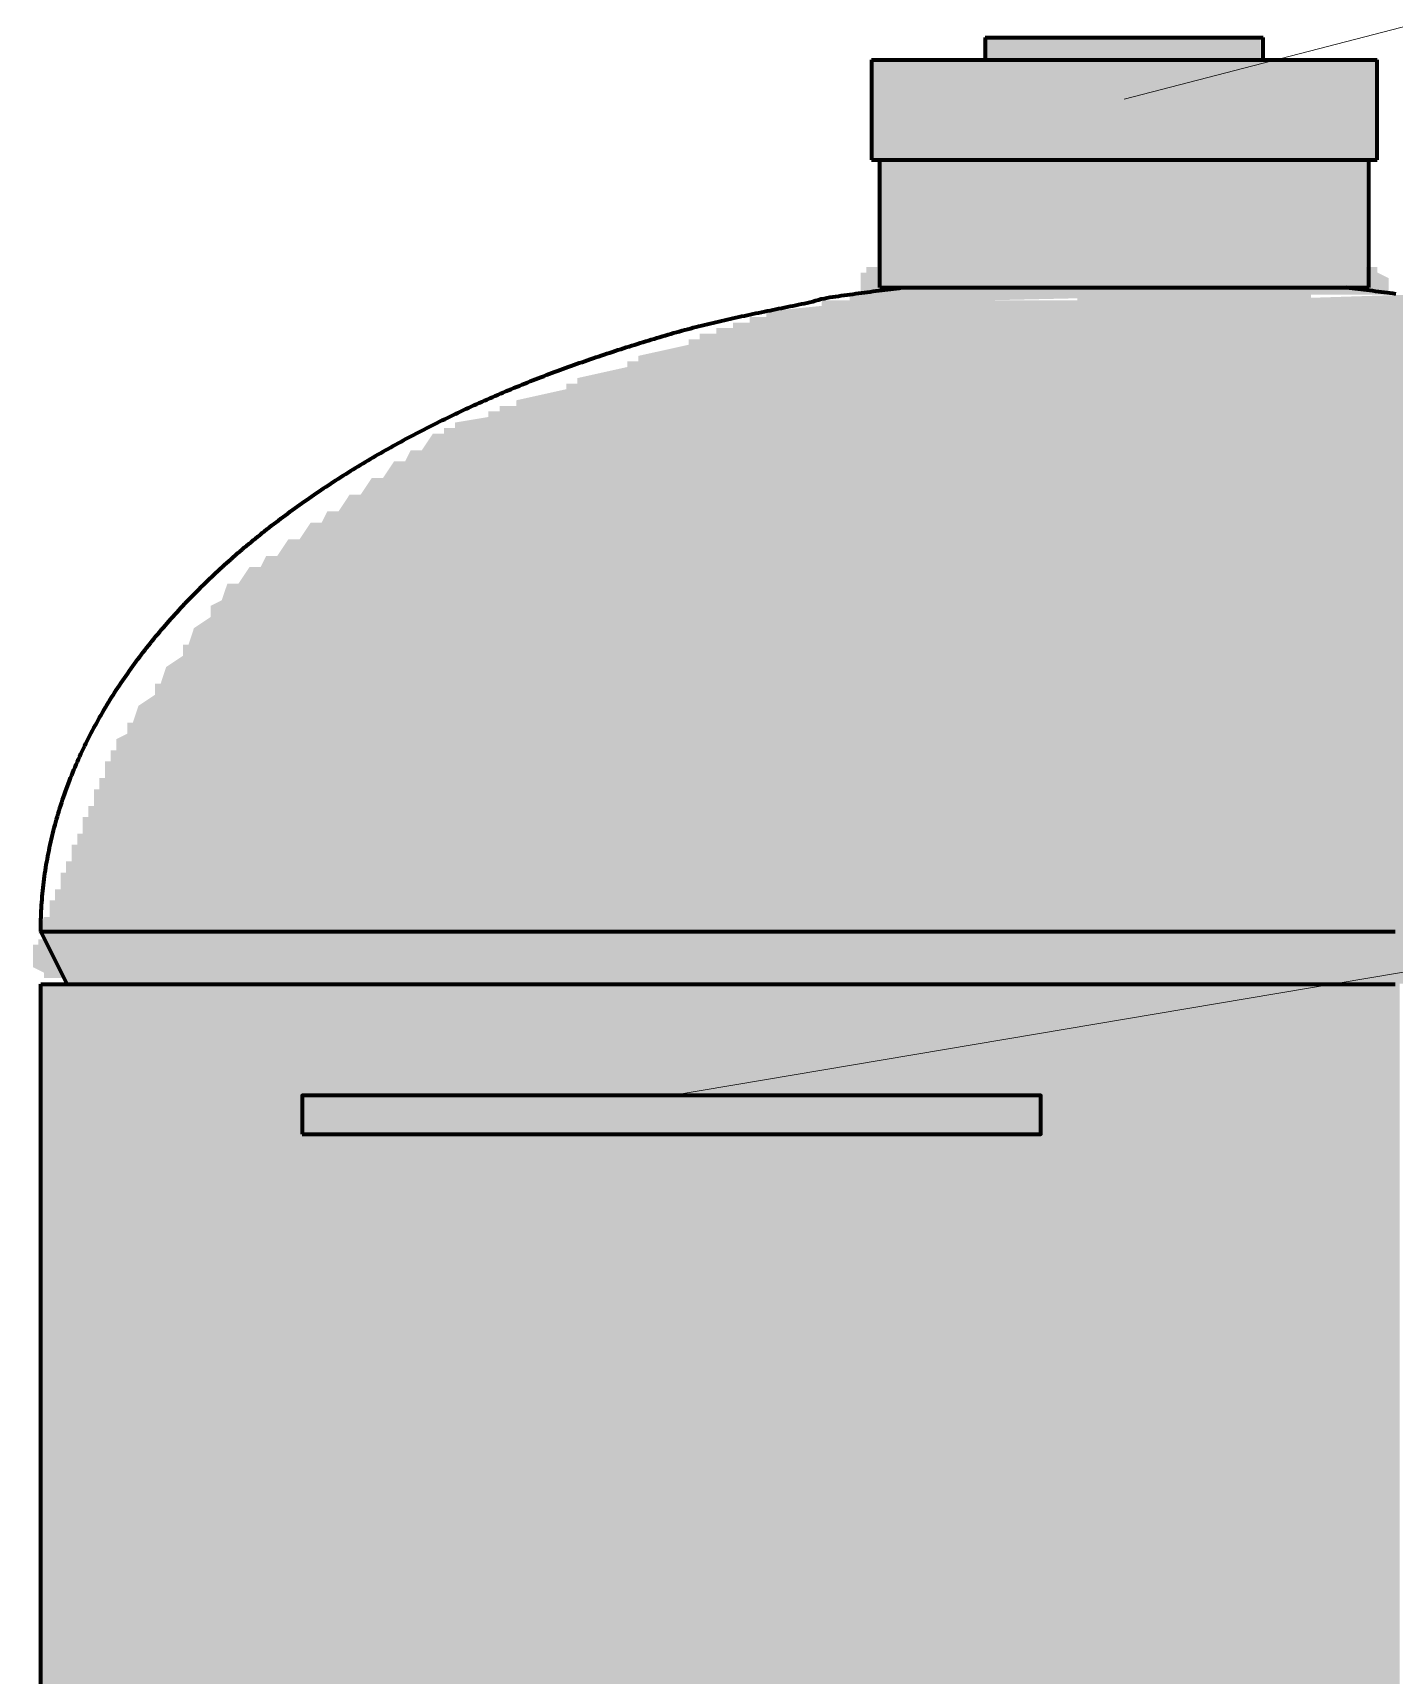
# Model space of a CAD drawing. Header units: millimetres. Extents: x 0 to 1554, y 0 to 420.
# Drawn here: x 1201.36 to 1225.86, y 168.35 to 197.91 of the extents above; entities that cross this region are included whole.
import ezdxf

# ---------------------------------------------------------------- set-up
doc = ezdxf.new("R2010")
doc.units = ezdxf.units.MM
for name, color, linetype, lineweight in [('01-VISIBLE', 7, 'CONTINUOUS', 70), ('08-FINA', 5, 'CONTINUOUS', 18), ('13-GRAFICA', 30, 'CONTINUOUS', 18)]:
    doc.layers.add(name, color=color, linetype=linetype, lineweight=lineweight)

msp = doc.modelspace()

# ---------------------------------------------------------------- hatches: boundary and pattern name
at = {"layer": '08-FINA'}
h = msp.add_hatch(color=7, dxfattribs=at)
h.dxf.hatch_style = 1
h.paths.add_polyline_path([(1221, 196.721), (1223.52, 196.961), (1223.32, 197.735)])
h = msp.add_hatch(color=7, dxfattribs=at)
h.dxf.hatch_style = 1
h.paths.add_polyline_path([(1212.852, 178.79), (1215.384, 178.81), (1215.251, 179.599)])
at = {"layer": '13-GRAFICA', "true_color": 0xffd200}
h = msp.add_hatch(color=7, dxfattribs=at)
h.dxf.hatch_style = 1
h.paths.add_polyline_path([(1216.457, 195.6), (1216.457, 197.4), (1218.457, 197.4), (1218.457, 197.8), (1223.457, 197.8), (1223.457, 197.4), (1225.557, 197.4), (1225.557, 195.6)])
at = {"layer": '13-GRAFICA', "true_color": 0xb21820}
h = msp.add_hatch(color=7, dxfattribs=at)
h.dxf.hatch_style = 1
h.paths.add_polyline_path([(1216.557, 193.7), (1216.557, 195.6), (1225.358, 195.6), (1225.358, 193.7)])
h = msp.add_hatch(color=7, dxfattribs=at)
h.dxf.hatch_style = 1
h.paths.add_polyline_path([(1216.257, 193.1), (1216.257, 193.6), (1216.358, 193.6), (1216.358, 193.7), (1225.557, 193.7), (1225.557, 193.6), (1225.757, 193.5), (1225.757, 193.2), (1224.358, 193.2), (1224.358, 193.1), (1222.957, 193.1), (1222.957, 193.2), (1218.557, 193.1), (1218.557, 193.2), (1216.658, 193.2), (1216.658, 193.1)])
h = msp.add_hatch(color=7, dxfattribs=at)
h.dxf.hatch_style = 1
h.paths.add_polyline_path([(1201.557, 182), (1201.658, 182), (1201.658, 182.3), (1201.757, 182.3), (1201.757, 182.5), (1201.858, 182.5), (1201.858, 182.8), (1201.957, 182.8), (1201.957, 183), (1202.057, 183), (1202.057, 183.3), (1202.158, 183.3), (1202.158, 183.5), (1202.257, 183.5), (1202.257, 183.8), (1202.358, 183.8), (1202.358, 184), (1202.457, 184), (1202.457, 184.3), (1202.557, 184.3), (1202.557, 184.5), (1202.658, 184.5), (1202.658, 184.8), (1202.757, 184.8), (1202.757, 185), (1202.858, 185), (1202.858, 185.2), (1203.057, 185.3), (1203.057, 185.5), (1203.158, 185.5), (1203.257, 185.8), (1203.557, 186), (1203.557, 186.2), (1203.658, 186.2), (1203.757, 186.5), (1204.057, 186.7), (1204.057, 186.9), (1204.158, 186.9), (1204.257, 187.2), (1204.557, 187.4), (1204.557, 187.6), (1204.757, 187.7), (1204.858, 188), (1205.057, 188), (1205.257, 188.3), (1205.457, 188.3), (1205.557, 188.5), (1205.757, 188.5), (1205.957, 188.8), (1206.158, 188.8), (1206.358, 189.1), (1206.557, 189.1), (1206.658, 189.3), (1206.858, 189.3), (1207.057, 189.6), (1207.257, 189.6), (1207.457, 189.9), (1207.658, 189.9), (1207.858, 190.2), (1208.057, 190.2), (1208.158, 190.4), (1208.358, 190.4), (1208.557, 190.7), (1208.757, 190.7), (1208.757, 190.8), (1208.957, 190.8), (1208.957, 190.9), (1209.557, 191), (1209.557, 191.1), (1209.757, 191.1), (1209.757, 191.2), (1210.057, 191.2), (1210.057, 191.3), (1210.957, 191.5), (1210.957, 191.6), (1211.158, 191.6), (1211.158, 191.7), (1212.057, 191.9), (1212.057, 192), (1212.257, 192), (1212.257, 192.1), (1213.158, 192.3), (1213.158, 192.4), (1213.358, 192.4), (1213.358, 192.5), (1213.658, 192.5), (1213.658, 192.6), (1213.957, 192.6), (1213.957, 192.7), (1214.257, 192.7), (1214.257, 192.8), (1214.557, 192.8), (1214.557, 192.9), (1215.557, 193), (1215.557, 193.1), (1216.057, 193.1), (1216.057, 193.2), (1216.257, 193.2), (1216.257, 193.1), (1216.658, 193.1), (1216.658, 193.2), (1218.557, 193.2), (1218.557, 193.1), (1220.158, 193.1), (1220.158, 193.2), (1222.957, 193.2), (1222.957, 193.1), (1226.057, 193.2), (1226.057, 193.1), (1227.658, 192.9), (1227.658, 192.8), (1228.457, 192.7), (1228.457, 192.6), (1228.757, 192.6), (1228.757, 192.5), (1229.557, 192.4), (1229.557, 192.3), (1229.858, 192.3), (1229.858, 192.2), (1230.257, 192.2), (1230.257, 192.1), (1230.557, 192.1), (1230.557, 192), (1230.757, 192), (1230.757, 191.9), (1231.057, 191.9), (1231.057, 191.8), (1231.257, 191.8), (1231.257, 191.7), (1231.457, 191.7), (1231.457, 191.6), (1231.757, 191.6), (1231.757, 191.5), (1231.957, 191.5), (1231.957, 191.4), (1232.257, 191.4), (1232.257, 191.3), (1232.457, 191.3), (1232.457, 191.2), (1232.658, 191.2), (1232.658, 191.1), (1232.957, 191.1), (1232.957, 191), (1233.158, 191), (1233.158, 190.9), (1233.457, 190.9), (1233.457, 190.8), (1233.858, 190.7), (1233.957, 190.5), (1234.158, 190.5), (1234.257, 190.3), (1234.658, 190.2), (1234.757, 190), (1234.957, 190), (1234.957, 189.9), (1235.158, 189.9), (1235.257, 189.7), (1235.457, 189.7), (1235.457, 189.6), (1235.658, 189.6), (1235.757, 189.4), (1235.957, 189.4), (1236.358, 188.9), (1236.557, 188.9), (1236.957, 188.4), (1237.158, 188.4), (1237.158, 188.3), (1238.257, 187.3), (1238.257, 187.1), (1238.858, 186.6), (1238.957, 186.2), (1239.158, 186.1), (1239.257, 185.7), (1239.457, 185.6), (1239.457, 185.4), (1239.557, 185.4), (1239.658, 185.1), (1239.757, 185.1), (1239.957, 184.2), (1240.057, 184.2), (1240.158, 183.7), (1240.257, 183.7), (1240.358, 182.5), (1240.457, 182.5), (1240.457, 181.6), (1201.557, 181.6), (1201.557, 181.7), (1201.457, 181.7)])
h = msp.add_hatch(color=7, dxfattribs=at)
h.dxf.hatch_style = 1
h.paths.add_polyline_path([(1240.658, 181.1), (1240.557, 181.1), (1240.457, 180.9), (1201.557, 180.9), (1201.557, 181), (1201.358, 181.1), (1201.358, 181.5), (1201.457, 181.5), (1201.457, 181.6), (1240.557, 181.6)])
h = msp.add_hatch(color=7, dxfattribs=at)
h.dxf.hatch_style = 1
h.paths.add_polyline_path([(1201.457, 180.8), (1216.057, 180.8), (1216.057, 138.8), (1216.057, 132.8), (1216.057, 90.8), (1201.457, 90.8)])
h = msp.add_hatch(color=7, dxfattribs=at)
h.dxf.hatch_style = 1
h.paths.add_polyline_path([(1240.057, 180.9), (1240.057, 180.8), (1201.957, 180.8), (1201.957, 180.9)])
h = msp.add_hatch(color=7, dxfattribs=at)
h.dxf.hatch_style = 1
h.paths.add_polyline_path([(1225.957, 180.8), (1225.957, 138.8), (1221.158, 138.8), (1221.158, 180.7), (1220.858, 180.7), (1220.858, 138.8), (1216.057, 138.8), (1216.057, 180.8)])
h = msp.add_hatch(color=7, dxfattribs=at)
h.dxf.hatch_style = 1
h.paths.add_polyline_path([(1221.158, 180.7), (1221.158, 138.8), (1220.858, 138.8), (1220.858, 180.7)])

# ---------------------------------------------------------------- linework, layer by layer
at = {"layer": '01-VISIBLE'}
for p, q in [((1218.497, 197.828), (1218.497, 197.428)), ((1223.503, 197.428), (1223.503, 197.828)), ((1216.45, 197.428), (1216.45, 195.628)), ((1225.55, 195.628), (1225.55, 197.428)), ((1216.6, 193.328), (1216.6, 195.628)), ((1225.4, 193.328), (1225.4, 195.628)), ((1225.001, 193.328), (1225.001, 193.328)), ((1201.975, 180.79), (1201.5, 181.74)), ((1201.5, 90.79), (1201.5, 180.79))]:
    msp.add_line(p, q, dxfattribs=at)
for points in [[(1218.497, 197.828), (1218.538, 197.828), (1218.578, 197.828), (1218.618, 197.828), (1218.658, 197.828), (1218.698, 197.828), (1218.738, 197.828), (1218.778, 197.828), (1218.818, 197.828), (1218.858, 197.828), (1218.898, 197.828), (1218.938, 197.828), (1218.978, 197.828), (1219.018, 197.828), (1219.058, 197.828), (1219.098, 197.828), (1219.138, 197.828), (1219.178, 197.828), (1219.218, 197.828), (1219.258, 197.828), (1219.298, 197.828), (1219.338, 197.828), (1219.378, 197.828), (1219.418, 197.828), (1219.458, 197.828), (1219.498, 197.828), (1219.539, 197.828), (1219.579, 197.828), (1219.619, 197.828), (1219.659, 197.828), (1219.699, 197.828), (1219.739, 197.828), (1219.779, 197.828), (1219.819, 197.828), (1219.859, 197.828), (1219.899, 197.828), (1219.939, 197.828), (1219.979, 197.828), (1220.019, 197.828), (1220.059, 197.828), (1220.099, 197.828), (1220.139, 197.828), (1220.179, 197.828), (1220.219, 197.828), (1220.259, 197.828), (1220.299, 197.828), (1220.339, 197.828), (1220.379, 197.828), (1220.419, 197.828), (1220.459, 197.828), (1220.499, 197.828), (1220.54, 197.828), (1220.58, 197.828), (1220.62, 197.828), (1220.66, 197.828), (1220.7, 197.828), (1220.74, 197.828), (1220.78, 197.828), (1220.82, 197.828), (1220.86, 197.828), (1220.9, 197.828), (1220.94, 197.828), (1220.98, 197.828), (1221.02, 197.828), (1221.06, 197.828), (1221.1, 197.828), (1221.14, 197.828), (1221.18, 197.828), (1221.22, 197.828), (1221.26, 197.828), (1221.3, 197.828), (1221.34, 197.828), (1221.38, 197.828), (1221.42, 197.828), (1221.46, 197.828), (1221.501, 197.828), (1221.541, 197.828), (1221.581, 197.828), (1221.621, 197.828), (1221.661, 197.828), (1221.701, 197.828), (1221.741, 197.828), (1221.781, 197.828), (1221.821, 197.828), (1221.861, 197.828), (1221.901, 197.828), (1221.941, 197.828), (1221.981, 197.828), (1222.021, 197.828), (1222.061, 197.828), (1222.101, 197.828), (1222.141, 197.828), (1222.181, 197.828), (1222.221, 197.828), (1222.261, 197.828), (1222.301, 197.828), (1222.341, 197.828), (1222.381, 197.828), (1222.421, 197.828), (1222.461, 197.828), (1222.502, 197.828), (1222.542, 197.828), (1222.582, 197.828), (1222.622, 197.828), (1222.662, 197.828), (1222.702, 197.828), (1222.742, 197.828), (1222.782, 197.828), (1222.822, 197.828), (1222.862, 197.828), (1222.902, 197.828), (1222.942, 197.828), (1222.982, 197.828), (1223.022, 197.828), (1223.062, 197.828), (1223.102, 197.828), (1223.142, 197.828), (1223.182, 197.828), (1223.222, 197.828), (1223.262, 197.828), (1223.302, 197.828), (1223.342, 197.828), (1223.382, 197.828), (1223.422, 197.828), (1223.462, 197.828), (1223.503, 197.828)], [(1216.45, 197.428), (1216.49, 197.428), (1216.53, 197.428), (1216.57, 197.428), (1216.61, 197.428), (1216.65, 197.428), (1216.691, 197.428), (1216.731, 197.428), (1216.771, 197.428), (1216.811, 197.428), (1216.851, 197.428), (1216.891, 197.428), (1216.931, 197.428), (1216.971, 197.428), (1217.011, 197.428), (1217.051, 197.428), (1217.091, 197.428), (1217.131, 197.428), (1217.172, 197.428), (1217.212, 197.428), (1217.252, 197.428), (1217.292, 197.428), (1217.332, 197.428), (1217.372, 197.428), (1217.412, 197.428), (1217.452, 197.428), (1217.492, 197.428), (1217.532, 197.428), (1217.572, 197.428), (1217.613, 197.428), (1217.653, 197.428), (1217.693, 197.428), (1217.733, 197.428), (1217.773, 197.428), (1217.813, 197.428), (1217.853, 197.428), (1217.893, 197.428), (1217.933, 197.428), (1217.973, 197.428), (1218.013, 197.428), (1218.054, 197.428), (1218.094, 197.428), (1218.134, 197.428), (1218.174, 197.428), (1218.214, 197.428), (1218.254, 197.428), (1218.294, 197.428), (1218.334, 197.428), (1218.374, 197.428), (1218.414, 197.428), (1218.454, 197.428), (1218.494, 197.428), (1218.535, 197.428), (1218.575, 197.428), (1218.615, 197.428), (1218.655, 197.428), (1218.695, 197.428), (1218.735, 197.428), (1218.775, 197.428), (1218.815, 197.428), (1218.855, 197.428), (1218.895, 197.428), (1218.935, 197.428), (1218.976, 197.428), (1219.016, 197.428), (1219.056, 197.428), (1219.096, 197.428), (1219.136, 197.428), (1219.176, 197.428), (1219.216, 197.428), (1219.256, 197.428), (1219.296, 197.428), (1219.336, 197.428), (1219.376, 197.428), (1219.417, 197.428), (1219.457, 197.428), (1219.497, 197.428), (1219.537, 197.428), (1219.577, 197.428), (1219.617, 197.428), (1219.657, 197.428), (1219.697, 197.428), (1219.737, 197.428), (1219.777, 197.428), (1219.817, 197.428), (1219.857, 197.428), (1219.898, 197.428), (1219.938, 197.428), (1219.978, 197.428), (1220.018, 197.428), (1220.058, 197.428), (1220.098, 197.428), (1220.138, 197.428), (1220.178, 197.428), (1220.218, 197.428), (1220.258, 197.428), (1220.298, 197.428), (1220.339, 197.428), (1220.379, 197.428), (1220.419, 197.428), (1220.459, 197.428), (1220.499, 197.428), (1220.539, 197.428), (1220.579, 197.428), (1220.619, 197.428), (1220.659, 197.428), (1220.699, 197.428), (1220.739, 197.428), (1220.78, 197.428), (1220.82, 197.428), (1220.86, 197.428), (1220.9, 197.428), (1220.94, 197.428), (1220.98, 197.428), (1221.02, 197.428), (1221.06, 197.428), (1221.1, 197.428), (1221.14, 197.428), (1221.18, 197.428), (1221.22, 197.428), (1221.261, 197.428), (1221.301, 197.428), (1221.341, 197.428), (1221.381, 197.428), (1221.421, 197.428), (1221.461, 197.428), (1221.501, 197.428), (1221.541, 197.428), (1221.581, 197.428), (1221.621, 197.428), (1221.661, 197.428), (1221.702, 197.428), (1221.742, 197.428), (1221.782, 197.428), (1221.822, 197.428), (1221.862, 197.428), (1221.902, 197.428), (1221.942, 197.428), (1221.982, 197.428), (1222.022, 197.428), (1222.062, 197.428), (1222.102, 197.428), (1222.143, 197.428), (1222.183, 197.428), (1222.223, 197.428), (1222.263, 197.428), (1222.303, 197.428), (1222.343, 197.428), (1222.383, 197.428), (1222.423, 197.428), (1222.463, 197.428), (1222.503, 197.428), (1222.543, 197.428), (1222.583, 197.428), (1222.624, 197.428), (1222.664, 197.428), (1222.704, 197.428), (1222.744, 197.428), (1222.784, 197.428), (1222.824, 197.428), (1222.864, 197.428), (1222.904, 197.428), (1222.944, 197.428), (1222.984, 197.428), (1223.024, 197.428), (1223.065, 197.428), (1223.105, 197.428), (1223.145, 197.428), (1223.185, 197.428), (1223.225, 197.428), (1223.265, 197.428), (1223.305, 197.428), (1223.345, 197.428), (1223.385, 197.428), (1223.425, 197.428), (1223.465, 197.428), (1223.506, 197.428), (1223.546, 197.428), (1223.586, 197.428), (1223.626, 197.428), (1223.666, 197.428), (1223.706, 197.428), (1223.746, 197.428), (1223.786, 197.428), (1223.826, 197.428), (1223.866, 197.428), (1223.906, 197.428), (1223.946, 197.428), (1223.987, 197.428), (1224.027, 197.428), (1224.067, 197.428), (1224.107, 197.428), (1224.147, 197.428), (1224.187, 197.428), (1224.227, 197.428), (1224.267, 197.428), (1224.307, 197.428), (1224.347, 197.428), (1224.387, 197.428), (1224.428, 197.428), (1224.468, 197.428), (1224.508, 197.428), (1224.548, 197.428), (1224.588, 197.428), (1224.628, 197.428), (1224.668, 197.428), (1224.708, 197.428), (1224.748, 197.428), (1224.788, 197.428), (1224.828, 197.428), (1224.869, 197.428), (1224.909, 197.428), (1224.949, 197.428), (1224.989, 197.428), (1225.029, 197.428), (1225.069, 197.428), (1225.109, 197.428), (1225.149, 197.428), (1225.189, 197.428), (1225.229, 197.428), (1225.269, 197.428), (1225.309, 197.428), (1225.35, 197.428), (1225.39, 197.428), (1225.43, 197.428), (1225.47, 197.428), (1225.51, 197.428), (1225.55, 197.428)], [(1216.45, 195.628), (1216.49, 195.628), (1216.53, 195.628), (1216.57, 195.628), (1216.61, 195.628), (1216.65, 195.628), (1216.691, 195.628), (1216.731, 195.628), (1216.771, 195.628), (1216.811, 195.628), (1216.851, 195.628), (1216.891, 195.628), (1216.931, 195.628), (1216.971, 195.628), (1217.011, 195.628), (1217.051, 195.628), (1217.091, 195.628), (1217.131, 195.628), (1217.172, 195.628), (1217.212, 195.628), (1217.252, 195.628), (1217.292, 195.628), (1217.332, 195.628), (1217.372, 195.628), (1217.412, 195.628), (1217.452, 195.628), (1217.492, 195.628), (1217.532, 195.628), (1217.572, 195.628), (1217.613, 195.628), (1217.653, 195.628), (1217.693, 195.628), (1217.733, 195.628), (1217.773, 195.628), (1217.813, 195.628), (1217.853, 195.628), (1217.893, 195.628), (1217.933, 195.628), (1217.973, 195.628), (1218.013, 195.628), (1218.054, 195.628), (1218.094, 195.628), (1218.134, 195.628), (1218.174, 195.628), (1218.214, 195.628), (1218.254, 195.628), (1218.294, 195.628), (1218.334, 195.628), (1218.374, 195.628), (1218.414, 195.628), (1218.454, 195.628), (1218.494, 195.628), (1218.535, 195.628), (1218.575, 195.628), (1218.615, 195.628), (1218.655, 195.628), (1218.695, 195.628), (1218.735, 195.628), (1218.775, 195.628), (1218.815, 195.628), (1218.855, 195.628), (1218.895, 195.628), (1218.935, 195.628), (1218.976, 195.628), (1219.016, 195.628), (1219.056, 195.628), (1219.096, 195.628), (1219.136, 195.628), (1219.176, 195.628), (1219.216, 195.628), (1219.256, 195.628), (1219.296, 195.628), (1219.336, 195.628), (1219.376, 195.628), (1219.417, 195.628), (1219.457, 195.628), (1219.497, 195.628), (1219.537, 195.628), (1219.577, 195.628), (1219.617, 195.628), (1219.657, 195.628), (1219.697, 195.628), (1219.737, 195.628), (1219.777, 195.628), (1219.817, 195.628), (1219.857, 195.628), (1219.898, 195.628), (1219.938, 195.628), (1219.978, 195.628), (1220.018, 195.628), (1220.058, 195.628), (1220.098, 195.628), (1220.138, 195.628), (1220.178, 195.628), (1220.218, 195.628), (1220.258, 195.628), (1220.298, 195.628), (1220.339, 195.628), (1220.379, 195.628), (1220.419, 195.628), (1220.459, 195.628), (1220.499, 195.628), (1220.539, 195.628), (1220.579, 195.628), (1220.619, 195.628), (1220.659, 195.628), (1220.699, 195.628), (1220.739, 195.628), (1220.78, 195.628), (1220.82, 195.628), (1220.86, 195.628), (1220.9, 195.628), (1220.94, 195.628), (1220.98, 195.628), (1221.02, 195.628), (1221.06, 195.628), (1221.1, 195.628), (1221.14, 195.628), (1221.18, 195.628), (1221.22, 195.628), (1221.261, 195.628), (1221.301, 195.628), (1221.341, 195.628), (1221.381, 195.628), (1221.421, 195.628), (1221.461, 195.628), (1221.501, 195.628), (1221.541, 195.628), (1221.581, 195.628), (1221.621, 195.628), (1221.661, 195.628), (1221.702, 195.628), (1221.742, 195.628), (1221.782, 195.628), (1221.822, 195.628), (1221.862, 195.628), (1221.902, 195.628), (1221.942, 195.628), (1221.982, 195.628), (1222.022, 195.628), (1222.062, 195.628), (1222.102, 195.628), (1222.143, 195.628), (1222.183, 195.628), (1222.223, 195.628), (1222.263, 195.628), (1222.303, 195.628), (1222.343, 195.628), (1222.383, 195.628), (1222.423, 195.628), (1222.463, 195.628), (1222.503, 195.628), (1222.543, 195.628), (1222.583, 195.628), (1222.624, 195.628), (1222.664, 195.628), (1222.704, 195.628), (1222.744, 195.628), (1222.784, 195.628), (1222.824, 195.628), (1222.864, 195.628), (1222.904, 195.628), (1222.944, 195.628), (1222.984, 195.628), (1223.024, 195.628), (1223.065, 195.628), (1223.105, 195.628), (1223.145, 195.628), (1223.185, 195.628), (1223.225, 195.628), (1223.265, 195.628), (1223.305, 195.628), (1223.345, 195.628), (1223.385, 195.628), (1223.425, 195.628), (1223.465, 195.628), (1223.506, 195.628), (1223.546, 195.628), (1223.586, 195.628), (1223.626, 195.628), (1223.666, 195.628), (1223.706, 195.628), (1223.746, 195.628), (1223.786, 195.628), (1223.826, 195.628), (1223.866, 195.628), (1223.906, 195.628), (1223.946, 195.628), (1223.987, 195.628), (1224.027, 195.628), (1224.067, 195.628), (1224.107, 195.628), (1224.147, 195.628), (1224.187, 195.628), (1224.227, 195.628), (1224.267, 195.628), (1224.307, 195.628), (1224.347, 195.628), (1224.387, 195.628), (1224.428, 195.628), (1224.468, 195.628), (1224.508, 195.628), (1224.548, 195.628), (1224.588, 195.628), (1224.628, 195.628), (1224.668, 195.628), (1224.708, 195.628), (1224.748, 195.628), (1224.788, 195.628), (1224.828, 195.628), (1224.869, 195.628), (1224.909, 195.628), (1224.949, 195.628), (1224.989, 195.628), (1225.029, 195.628), (1225.069, 195.628), (1225.109, 195.628), (1225.149, 195.628), (1225.189, 195.628), (1225.229, 195.628), (1225.269, 195.628), (1225.309, 195.628), (1225.35, 195.628), (1225.39, 195.628), (1225.43, 195.628), (1225.47, 195.628), (1225.51, 195.628), (1225.55, 195.628)], [(1201.5, 181.74), (1201.5, 181.792), (1201.501, 181.845), (1201.502, 181.897), (1201.503, 181.95), (1201.505, 182.002), (1201.507, 182.055), (1201.509, 182.107), (1201.512, 182.159), (1201.515, 182.212), (1201.519, 182.264), (1201.523, 182.316), (1201.527, 182.368), (1201.532, 182.421), (1201.537, 182.473), (1201.543, 182.525), (1201.549, 182.577), (1201.555, 182.629), (1201.562, 182.681), (1201.569, 182.733), (1201.576, 182.785), (1201.584, 182.837), (1201.592, 182.889), (1201.6, 182.94), (1201.609, 182.992), (1201.619, 183.044), (1201.628, 183.095), (1201.638, 183.147), (1201.649, 183.198), (1201.659, 183.249), (1201.67, 183.301), (1201.682, 183.352), (1201.693, 183.403), (1201.706, 183.454), (1201.718, 183.505), (1201.731, 183.556), (1201.744, 183.607), (1201.758, 183.657), (1201.771, 183.708), (1201.786, 183.758), (1201.8, 183.809), (1201.815, 183.859), (1201.83, 183.909), (1201.846, 183.959), (1201.862, 184.009), (1201.878, 184.059), (1201.894, 184.109), (1201.911, 184.158), (1201.928, 184.208), (1201.946, 184.257), (1201.964, 184.307), (1201.982, 184.356), (1202, 184.405), (1202.019, 184.454), (1202.038, 184.503), (1202.058, 184.551), (1202.077, 184.6), (1202.097, 184.649), (1202.118, 184.697), (1202.138, 184.745), (1202.159, 184.793), (1202.181, 184.841), (1202.202, 184.889), (1202.224, 184.937), (1202.246, 184.984), (1202.268, 185.032), (1202.291, 185.079), (1202.314, 185.126), (1202.337, 185.173), (1202.361, 185.22), (1202.385, 185.266), (1202.409, 185.313), (1202.433, 185.359), (1202.458, 185.406), (1202.483, 185.452), (1202.508, 185.498), (1202.534, 185.544), (1202.559, 185.589), (1202.585, 185.635), (1202.611, 185.68), (1202.638, 185.726), (1202.665, 185.771), (1202.692, 185.816), (1202.719, 185.86), (1202.746, 185.905), (1202.774, 185.95), (1202.802, 185.994), (1202.83, 186.038), (1202.859, 186.082), (1202.887, 186.126), (1202.916, 186.17), (1202.946, 186.213), (1202.975, 186.257), (1203.005, 186.3), (1203.034, 186.343), (1203.064, 186.386), (1203.095, 186.429), (1203.125, 186.472), (1203.156, 186.514), (1203.187, 186.557), (1203.218, 186.599), (1203.249, 186.641), (1203.281, 186.683), (1203.312, 186.725), (1203.344, 186.766), (1203.376, 186.808), (1203.409, 186.849), (1203.441, 186.89), (1203.474, 186.931), (1203.507, 186.972), (1203.54, 187.012), (1203.573, 187.053), (1203.607, 187.093), (1203.641, 187.133), (1203.675, 187.173), (1203.709, 187.213), (1203.743, 187.253), (1203.777, 187.292), (1203.812, 187.332), (1203.847, 187.371), (1203.882, 187.41), (1203.917, 187.449), (1203.952, 187.488), (1203.988, 187.527), (1204.023, 187.565), (1204.059, 187.603), (1204.095, 187.641), (1204.131, 187.679), (1204.167, 187.717), (1204.204, 187.755), (1204.24, 187.793), (1204.277, 187.83), (1204.314, 187.867), (1204.351, 187.904), (1204.388, 187.941), (1204.426, 187.978), (1204.463, 188.015), (1204.501, 188.051), (1204.539, 188.087), (1204.577, 188.123), (1204.615, 188.159), (1204.653, 188.195), (1204.692, 188.231), (1204.73, 188.267), (1204.769, 188.302), (1204.808, 188.337), (1204.847, 188.372), (1204.886, 188.407), (1204.925, 188.442), (1204.964, 188.477), (1205.004, 188.511), (1205.043, 188.546), (1205.083, 188.58), (1205.123, 188.614), (1205.163, 188.648), (1205.203, 188.682), (1205.243, 188.715), (1205.284, 188.749), (1205.324, 188.782), (1205.365, 188.815), (1205.405, 188.848), (1205.446, 188.881), (1205.487, 188.914), (1205.528, 188.947), (1205.569, 188.979), (1205.611, 189.011), (1205.652, 189.044), (1205.694, 189.076), (1205.735, 189.108), (1205.777, 189.139), (1205.819, 189.171), (1205.861, 189.202), (1205.903, 189.234), (1205.945, 189.265), (1205.987, 189.296), (1206.029, 189.327), (1206.072, 189.358), (1206.114, 189.388), (1206.157, 189.419), (1206.2, 189.449), (1206.243, 189.479), (1206.286, 189.51), (1206.329, 189.539), (1206.372, 189.569), (1206.415, 189.599), (1206.458, 189.628), (1206.502, 189.658), (1206.545, 189.687), (1206.589, 189.716), (1206.633, 189.745), (1206.676, 189.774), (1206.72, 189.803), (1206.764, 189.831), (1206.808, 189.86), (1206.852, 189.888), (1206.897, 189.916), (1206.941, 189.945), (1206.985, 189.973), (1207.03, 190), (1207.074, 190.028), (1207.119, 190.056), (1207.163, 190.083), (1207.208, 190.11), (1207.253, 190.137), (1207.298, 190.164), (1207.343, 190.191), (1207.388, 190.218), (1207.433, 190.245), (1207.479, 190.271), (1207.524, 190.298), (1207.569, 190.324), (1207.615, 190.35), (1207.66, 190.376), (1207.706, 190.402), (1207.752, 190.428), (1207.797, 190.453), (1207.843, 190.479), (1207.889, 190.504), (1207.935, 190.529), (1207.981, 190.555), (1208.027, 190.58), (1208.073, 190.604), (1208.119, 190.629), (1208.166, 190.654), (1208.212, 190.678), (1208.258, 190.703), (1208.305, 190.727), (1208.351, 190.751), (1208.398, 190.775), (1208.445, 190.799), (1208.491, 190.823), (1208.538, 190.847), (1208.585, 190.87), (1208.632, 190.894), (1208.679, 190.917), (1208.726, 190.94), (1208.773, 190.963), (1208.82, 190.986), (1208.867, 191.009), (1208.915, 191.032), (1208.962, 191.054), (1209.009, 191.077), (1209.057, 191.099), (1209.104, 191.122), (1209.152, 191.144), (1209.199, 191.166), (1209.247, 191.188), (1209.295, 191.21), (1209.342, 191.231), (1209.39, 191.253), (1209.438, 191.274), (1209.486, 191.296), (1209.534, 191.317), (1209.582, 191.338), (1209.63, 191.359), (1209.678, 191.38), (1209.726, 191.401), (1209.774, 191.422), (1209.822, 191.442), (1209.871, 191.463), (1209.919, 191.483), (1209.967, 191.503), (1210.016, 191.523), (1210.064, 191.544), (1210.113, 191.563), (1210.161, 191.583), (1210.21, 191.603), (1210.259, 191.622), (1210.307, 191.642), (1210.356, 191.661), (1210.405, 191.68), (1210.454, 191.7), (1210.502, 191.719), (1210.551, 191.737), (1210.6, 191.756), (1210.649, 191.775), (1210.698, 191.793), (1210.748, 191.812), (1210.797, 191.83), (1210.846, 191.848), (1210.895, 191.866), (1210.944, 191.884), (1210.994, 191.902), (1211.043, 191.92), (1211.092, 191.937), (1211.142, 191.955), (1211.191, 191.972), (1211.241, 191.989), (1211.29, 192.007), (1211.34, 192.024), (1211.39, 192.041), (1211.439, 192.058), (1211.489, 192.074), (1211.539, 192.091), (1211.588, 192.108), (1211.638, 192.124), (1211.688, 192.141), (1211.738, 192.157), (1211.788, 192.173), (1211.837, 192.19), (1211.887, 192.206), (1211.937, 192.222), (1211.987, 192.238), (1212.037, 192.254), (1212.087, 192.27), (1212.137, 192.285), (1212.187, 192.301), (1212.237, 192.317), (1212.287, 192.332), (1212.337, 192.348), (1212.387, 192.363), (1212.438, 192.379), (1212.488, 192.394), (1212.538, 192.409), (1212.588, 192.424), (1212.638, 192.439), (1212.689, 192.454), (1212.739, 192.469), (1212.789, 192.483), (1212.84, 192.498), (1212.89, 192.512), (1212.941, 192.526), (1212.991, 192.541), (1213.042, 192.554), (1213.092, 192.568), (1213.143, 192.582), (1213.194, 192.595), (1213.244, 192.609), (1213.295, 192.622), (1213.346, 192.635), (1213.397, 192.647), (1213.448, 192.66), (1213.499, 192.673), (1213.55, 192.685), (1213.601, 192.697), (1213.652, 192.709), (1213.703, 192.721), (1213.754, 192.733), (1213.805, 192.745), (1213.856, 192.756), (1213.907, 192.768), (1213.958, 192.779), (1214.01, 192.79), (1214.061, 192.801), (1214.112, 192.812), (1214.163, 192.823), (1214.215, 192.834), (1214.266, 192.845), (1214.317, 192.856), (1214.369, 192.866), (1214.42, 192.877), (1214.471, 192.887), (1214.523, 192.898), (1214.574, 192.908), (1214.625, 192.919), (1214.677, 192.929), (1214.728, 192.94), (1214.78, 192.95), (1214.831, 192.96), (1214.882, 192.971), (1214.934, 192.981), (1214.985, 192.992), (1215.036, 193.003), (1215.088, 193.013), (1215.139, 193.024), (1215.191, 193.034), (1215.242, 193.045), (1215.293, 193.057), (1215.344, 193.068), (1215.395, 193.081), (1215.446, 193.095), (1215.496, 193.11), (1215.546, 193.124), (1215.598, 193.135), (1215.649, 193.145), (1215.701, 193.154), (1215.753, 193.162), (1215.804, 193.17), (1215.856, 193.177), (1215.908, 193.185), (1215.96, 193.192), (1216.012, 193.199), (1216.064, 193.206), (1216.116, 193.213), (1216.168, 193.22), (1216.22, 193.227), (1216.272, 193.234), (1216.324, 193.241), (1216.376, 193.248), (1216.428, 193.255), (1216.48, 193.262), (1216.532, 193.268), (1216.584, 193.275), (1216.636, 193.282), (1216.688, 193.288), (1216.74, 193.295), (1216.792, 193.301), (1216.844, 193.308), (1216.896, 193.315), (1216.948, 193.321), (1217, 193.328)], [(1216.6, 193.328), (1216.64, 193.328), (1216.68, 193.328), (1216.72, 193.328), (1216.76, 193.328), (1216.8, 193.328), (1216.84, 193.328), (1216.88, 193.328), (1216.92, 193.328), (1216.96, 193.328), (1217, 193.328), (1217.04, 193.328), (1217.08, 193.328), (1217.12, 193.328), (1217.16, 193.328), (1217.2, 193.328), (1217.24, 193.328), (1217.28, 193.328), (1217.32, 193.328), (1217.36, 193.328), (1217.4, 193.328), (1217.44, 193.328), (1217.48, 193.328), (1217.52, 193.328), (1217.56, 193.328), (1217.6, 193.328), (1217.64, 193.328), (1217.68, 193.328), (1217.72, 193.328), (1217.76, 193.328), (1217.8, 193.328), (1217.84, 193.328), (1217.88, 193.328), (1217.92, 193.328), (1217.96, 193.328), (1218, 193.328), (1218.04, 193.328), (1218.08, 193.328), (1218.12, 193.328), (1218.16, 193.328), (1218.2, 193.328), (1218.24, 193.328), (1218.28, 193.328), (1218.32, 193.328), (1218.36, 193.328), (1218.4, 193.328), (1218.44, 193.328), (1218.48, 193.328), (1218.52, 193.328), (1218.56, 193.328), (1218.6, 193.328), (1218.64, 193.328), (1218.68, 193.328), (1218.72, 193.328), (1218.76, 193.328), (1218.8, 193.328), (1218.84, 193.328), (1218.88, 193.328), (1218.92, 193.328), (1218.96, 193.328), (1219, 193.328), (1219.04, 193.328), (1219.08, 193.328), (1219.12, 193.328), (1219.16, 193.328), (1219.2, 193.328), (1219.24, 193.328), (1219.28, 193.328), (1219.32, 193.328), (1219.36, 193.328), (1219.4, 193.328), (1219.44, 193.328), (1219.48, 193.328), (1219.52, 193.328), (1219.56, 193.328), (1219.6, 193.328), (1219.64, 193.328), (1219.68, 193.328), (1219.72, 193.328), (1219.76, 193.328), (1219.8, 193.328), (1219.84, 193.328), (1219.88, 193.328), (1219.92, 193.328), (1219.96, 193.328), (1220, 193.328), (1220.04, 193.328), (1220.08, 193.328), (1220.12, 193.328), (1220.16, 193.328), (1220.2, 193.328), (1220.24, 193.328), (1220.28, 193.328), (1220.32, 193.328), (1220.36, 193.328), (1220.4, 193.328), (1220.44, 193.328), (1220.48, 193.328), (1220.52, 193.328), (1220.56, 193.328), (1220.6, 193.328), (1220.64, 193.328), (1220.68, 193.328), (1220.72, 193.328), (1220.76, 193.328), (1220.8, 193.328), (1220.84, 193.328), (1220.88, 193.328), (1220.92, 193.328), (1220.96, 193.328), (1221, 193.328), (1221.04, 193.328), (1221.08, 193.328), (1221.12, 193.328), (1221.16, 193.328), (1221.2, 193.328), (1221.24, 193.328), (1221.28, 193.328), (1221.32, 193.328), (1221.36, 193.328), (1221.4, 193.328), (1221.44, 193.328), (1221.48, 193.328), (1221.52, 193.328), (1221.56, 193.328), (1221.6, 193.328), (1221.64, 193.328), (1221.68, 193.328), (1221.72, 193.328), (1221.76, 193.328), (1221.8, 193.328), (1221.84, 193.328), (1221.88, 193.328), (1221.92, 193.328), (1221.96, 193.328), (1222, 193.328), (1222.04, 193.328), (1222.08, 193.328), (1222.12, 193.328), (1222.16, 193.328), (1222.2, 193.328), (1222.24, 193.328), (1222.28, 193.328), (1222.32, 193.328), (1222.36, 193.328), (1222.4, 193.328), (1222.44, 193.328), (1222.48, 193.328), (1222.52, 193.328), (1222.56, 193.328), (1222.6, 193.328), (1222.64, 193.328), (1222.68, 193.328), (1222.72, 193.328), (1222.76, 193.328), (1222.8, 193.328), (1222.84, 193.328), (1222.88, 193.328), (1222.92, 193.328), (1222.96, 193.328), (1223, 193.328), (1223.04, 193.328), (1223.08, 193.328), (1223.12, 193.328), (1223.16, 193.328), (1223.2, 193.328), (1223.24, 193.328), (1223.28, 193.328), (1223.32, 193.328), (1223.36, 193.328), (1223.4, 193.328), (1223.44, 193.328), (1223.48, 193.328), (1223.52, 193.328), (1223.56, 193.328), (1223.6, 193.328), (1223.64, 193.328), (1223.68, 193.328), (1223.72, 193.328), (1223.76, 193.328), (1223.8, 193.328), (1223.84, 193.328), (1223.88, 193.328), (1223.92, 193.328), (1223.96, 193.328), (1224, 193.328), (1224.04, 193.328), (1224.08, 193.328), (1224.12, 193.328), (1224.16, 193.328), (1224.2, 193.328), (1224.24, 193.328), (1224.28, 193.328), (1224.32, 193.328), (1224.36, 193.328), (1224.4, 193.328), (1224.44, 193.328), (1224.48, 193.328), (1224.52, 193.328), (1224.56, 193.328), (1224.6, 193.328), (1224.64, 193.328), (1224.68, 193.328), (1224.72, 193.328), (1224.76, 193.328), (1224.8, 193.328), (1224.84, 193.328), (1224.88, 193.328), (1224.92, 193.328), (1224.96, 193.328), (1225, 193.328), (1225.04, 193.328), (1225.08, 193.328), (1225.12, 193.328), (1225.16, 193.328), (1225.2, 193.328), (1225.24, 193.328), (1225.28, 193.328), (1225.32, 193.328), (1225.36, 193.328), (1225.4, 193.328)], [(1225.885, 193.213), (1225.833, 193.22), (1225.781, 193.227), (1225.729, 193.234), (1225.677, 193.241), (1225.625, 193.248), (1225.573, 193.255), (1225.521, 193.261), (1225.469, 193.268), (1225.417, 193.275), (1225.365, 193.281), (1225.313, 193.288), (1225.261, 193.295), (1225.209, 193.302), (1225.157, 193.308), (1225.105, 193.315), (1225.053, 193.321), (1225.001, 193.328)], [(1201.5, 181.74), (1201.598, 181.74), (1201.695, 181.74), (1201.793, 181.74), (1201.89, 181.74), (1201.987, 181.74), (1202.085, 181.74), (1202.182, 181.74), (1202.28, 181.74), (1202.378, 181.74), (1202.475, 181.74), (1202.572, 181.74), (1202.67, 181.74), (1202.767, 181.74), (1202.865, 181.74), (1202.963, 181.74), (1203.06, 181.74), (1203.158, 181.74), (1203.255, 181.74), (1203.352, 181.74), (1203.45, 181.74), (1203.547, 181.74), (1203.645, 181.74), (1203.743, 181.74), (1203.84, 181.74), (1203.938, 181.74), (1204.035, 181.74), (1204.132, 181.74), (1204.23, 181.74), (1204.328, 181.74), (1204.425, 181.74), (1204.523, 181.74), (1204.62, 181.74), (1204.717, 181.74), (1204.815, 181.74), (1204.912, 181.74), (1205.01, 181.74), (1205.108, 181.74), (1205.205, 181.74), (1205.303, 181.74), (1205.4, 181.74), (1205.497, 181.74), (1205.595, 181.74), (1205.693, 181.74), (1205.79, 181.74), (1205.888, 181.74), (1205.985, 181.74), (1206.082, 181.74), (1206.18, 181.74), (1206.277, 181.74), (1206.375, 181.74), (1206.473, 181.74), (1206.57, 181.74), (1206.668, 181.74), (1206.765, 181.74), (1206.862, 181.74), (1206.96, 181.74), (1207.057, 181.74), (1207.155, 181.74), (1207.253, 181.74), (1207.35, 181.74), (1207.447, 181.74), (1207.545, 181.74), (1207.642, 181.74), (1207.74, 181.74), (1207.838, 181.74), (1207.935, 181.74), (1208.033, 181.74), (1208.13, 181.74), (1208.227, 181.74), (1208.325, 181.74), (1208.422, 181.74), (1208.52, 181.74), (1208.618, 181.74), (1208.715, 181.74), (1208.812, 181.74), (1208.91, 181.74), (1209.007, 181.74), (1209.105, 181.74), (1209.203, 181.74), (1209.3, 181.74), (1209.398, 181.74), (1209.495, 181.74), (1209.592, 181.74), (1209.69, 181.74), (1209.787, 181.74), (1209.885, 181.74), (1209.983, 181.74), (1210.08, 181.74), (1210.178, 181.74), (1210.275, 181.74), (1210.372, 181.74), (1210.47, 181.74), (1210.568, 181.74), (1210.665, 181.74), (1210.763, 181.74), (1210.86, 181.74), (1210.957, 181.74), (1211.055, 181.74), (1211.152, 181.74), (1211.25, 181.74), (1211.348, 181.74), (1211.445, 181.74), (1211.543, 181.74), (1211.64, 181.74), (1211.737, 181.74), (1211.835, 181.74), (1211.932, 181.74), (1212.03, 181.74), (1212.128, 181.74), (1212.225, 181.74), (1212.322, 181.74), (1212.42, 181.74), (1212.517, 181.74), (1212.615, 181.74), (1212.713, 181.74), (1212.81, 181.74), (1212.908, 181.74), (1213.005, 181.74), (1213.102, 181.74), (1213.2, 181.74), (1213.297, 181.74), (1213.395, 181.74), (1213.493, 181.74), (1213.59, 181.74), (1213.688, 181.74), (1213.785, 181.74), (1213.882, 181.74), (1213.98, 181.74), (1214.078, 181.74), (1214.175, 181.74), (1214.273, 181.74), (1214.37, 181.74), (1214.467, 181.74), (1214.565, 181.74), (1214.662, 181.74), (1214.76, 181.74), (1214.858, 181.74), (1214.955, 181.74), (1215.053, 181.74), (1215.15, 181.74), (1215.247, 181.74), (1215.345, 181.74), (1215.443, 181.74), (1215.54, 181.74), (1215.638, 181.74), (1215.735, 181.74), (1215.832, 181.74), (1215.93, 181.74), (1216.027, 181.74), (1216.125, 181.74), (1216.223, 181.74), (1216.32, 181.74), (1216.418, 181.74), (1216.515, 181.74), (1216.612, 181.74), (1216.71, 181.74), (1216.807, 181.74), (1216.905, 181.74), (1217.003, 181.74), (1217.1, 181.74), (1217.197, 181.74), (1217.295, 181.74), (1217.392, 181.74), (1217.49, 181.74), (1217.588, 181.74), (1217.685, 181.74), (1217.783, 181.74), (1217.88, 181.74), (1217.977, 181.74), (1218.075, 181.74), (1218.172, 181.74), (1218.27, 181.74), (1218.368, 181.74), (1218.465, 181.74), (1218.562, 181.74), (1218.66, 181.74), (1218.757, 181.74), (1218.855, 181.74), (1218.953, 181.74), (1219.05, 181.74), (1219.148, 181.74), (1219.245, 181.74), (1219.342, 181.74), (1219.44, 181.74), (1219.537, 181.74), (1219.635, 181.74), (1219.733, 181.74), (1219.83, 181.74), (1219.928, 181.74), (1220.025, 181.74), (1220.122, 181.74), (1220.22, 181.74), (1220.318, 181.74), (1220.415, 181.74), (1220.513, 181.74), (1220.61, 181.74), (1220.707, 181.74), (1220.805, 181.74), (1220.902, 181.74), (1221, 181.74), (1221.098, 181.74), (1221.195, 181.74), (1221.293, 181.74), (1221.39, 181.74), (1221.487, 181.74), (1221.585, 181.74), (1221.682, 181.74), (1221.78, 181.74), (1221.878, 181.74), (1221.975, 181.74), (1222.072, 181.74), (1222.17, 181.74), (1222.267, 181.74), (1222.365, 181.74), (1222.463, 181.74), (1222.56, 181.74), (1222.658, 181.74), (1222.755, 181.74), (1222.852, 181.74), (1222.95, 181.74), (1223.047, 181.74), (1223.145, 181.74), (1223.243, 181.74), (1223.34, 181.74), (1223.438, 181.74), (1223.535, 181.74), (1223.632, 181.74), (1223.73, 181.74), (1223.828, 181.74), (1223.925, 181.74), (1224.023, 181.74), (1224.12, 181.74), (1224.217, 181.74), (1224.315, 181.74), (1224.412, 181.74), (1224.51, 181.74), (1224.608, 181.74), (1224.705, 181.74), (1224.803, 181.74), (1224.9, 181.74), (1224.997, 181.74), (1225.095, 181.74), (1225.193, 181.74), (1225.29, 181.74), (1225.388, 181.74), (1225.485, 181.74), (1225.582, 181.74), (1225.68, 181.74), (1225.777, 181.74), (1225.875, 181.74)], [(1201.5, 180.79), (1201.598, 180.79), (1201.695, 180.79), (1201.793, 180.79), (1201.89, 180.79), (1201.987, 180.79), (1202.085, 180.79), (1202.182, 180.79), (1202.28, 180.79), (1202.378, 180.79), (1202.475, 180.79), (1202.572, 180.79), (1202.67, 180.79), (1202.767, 180.79), (1202.865, 180.79), (1202.963, 180.79), (1203.06, 180.79), (1203.158, 180.79), (1203.255, 180.79), (1203.352, 180.79), (1203.45, 180.79), (1203.547, 180.79), (1203.645, 180.79), (1203.743, 180.79), (1203.84, 180.79), (1203.938, 180.79), (1204.035, 180.79), (1204.132, 180.79), (1204.23, 180.79), (1204.328, 180.79), (1204.425, 180.79), (1204.523, 180.79), (1204.62, 180.79), (1204.717, 180.79), (1204.815, 180.79), (1204.912, 180.79), (1205.01, 180.79), (1205.108, 180.79), (1205.205, 180.79), (1205.303, 180.79), (1205.4, 180.79), (1205.497, 180.79), (1205.595, 180.79), (1205.693, 180.79), (1205.79, 180.79), (1205.888, 180.79), (1205.985, 180.79), (1206.082, 180.79), (1206.18, 180.79), (1206.277, 180.79), (1206.375, 180.79), (1206.473, 180.79), (1206.57, 180.79), (1206.668, 180.79), (1206.765, 180.79), (1206.862, 180.79), (1206.96, 180.79), (1207.057, 180.79), (1207.155, 180.79), (1207.253, 180.79), (1207.35, 180.79), (1207.447, 180.79), (1207.545, 180.79), (1207.642, 180.79), (1207.74, 180.79), (1207.838, 180.79), (1207.935, 180.79), (1208.033, 180.79), (1208.13, 180.79), (1208.227, 180.79), (1208.325, 180.79), (1208.422, 180.79), (1208.52, 180.79), (1208.618, 180.79), (1208.715, 180.79), (1208.812, 180.79), (1208.91, 180.79), (1209.007, 180.79), (1209.105, 180.79), (1209.203, 180.79), (1209.3, 180.79), (1209.398, 180.79), (1209.495, 180.79), (1209.592, 180.79), (1209.69, 180.79), (1209.787, 180.79), (1209.885, 180.79), (1209.983, 180.79), (1210.08, 180.79), (1210.178, 180.79), (1210.275, 180.79), (1210.372, 180.79), (1210.47, 180.79), (1210.568, 180.79), (1210.665, 180.79), (1210.763, 180.79), (1210.86, 180.79), (1210.957, 180.79), (1211.055, 180.79), (1211.152, 180.79), (1211.25, 180.79), (1211.348, 180.79), (1211.445, 180.79), (1211.543, 180.79), (1211.64, 180.79), (1211.737, 180.79), (1211.835, 180.79), (1211.932, 180.79), (1212.03, 180.79), (1212.128, 180.79), (1212.225, 180.79), (1212.322, 180.79), (1212.42, 180.79), (1212.517, 180.79), (1212.615, 180.79), (1212.713, 180.79), (1212.81, 180.79), (1212.908, 180.79), (1213.005, 180.79), (1213.102, 180.79), (1213.2, 180.79), (1213.297, 180.79), (1213.395, 180.79), (1213.493, 180.79), (1213.59, 180.79), (1213.688, 180.79), (1213.785, 180.79), (1213.882, 180.79), (1213.98, 180.79), (1214.078, 180.79), (1214.175, 180.79), (1214.273, 180.79), (1214.37, 180.79), (1214.467, 180.79), (1214.565, 180.79), (1214.662, 180.79), (1214.76, 180.79), (1214.858, 180.79), (1214.955, 180.79), (1215.053, 180.79), (1215.15, 180.79), (1215.247, 180.79), (1215.345, 180.79), (1215.443, 180.79), (1215.54, 180.79), (1215.638, 180.79), (1215.735, 180.79), (1215.832, 180.79), (1215.93, 180.79), (1216.027, 180.79), (1216.125, 180.79), (1216.223, 180.79), (1216.32, 180.79), (1216.418, 180.79), (1216.515, 180.79), (1216.612, 180.79), (1216.71, 180.79), (1216.807, 180.79), (1216.905, 180.79), (1217.003, 180.79), (1217.1, 180.79), (1217.197, 180.79), (1217.295, 180.79), (1217.392, 180.79), (1217.49, 180.79), (1217.588, 180.79), (1217.685, 180.79), (1217.783, 180.79), (1217.88, 180.79), (1217.977, 180.79), (1218.075, 180.79), (1218.172, 180.79), (1218.27, 180.79), (1218.368, 180.79), (1218.465, 180.79), (1218.562, 180.79), (1218.66, 180.79), (1218.757, 180.79), (1218.855, 180.79), (1218.953, 180.79), (1219.05, 180.79), (1219.148, 180.79), (1219.245, 180.79), (1219.342, 180.79), (1219.44, 180.79), (1219.537, 180.79), (1219.635, 180.79), (1219.733, 180.79), (1219.83, 180.79), (1219.928, 180.79), (1220.025, 180.79), (1220.122, 180.79), (1220.22, 180.79), (1220.318, 180.79), (1220.415, 180.79), (1220.513, 180.79), (1220.61, 180.79), (1220.707, 180.79), (1220.805, 180.79), (1220.902, 180.79), (1221, 180.79), (1221.098, 180.79), (1221.195, 180.79), (1221.293, 180.79), (1221.39, 180.79), (1221.487, 180.79), (1221.585, 180.79), (1221.682, 180.79), (1221.78, 180.79), (1221.878, 180.79), (1221.975, 180.79), (1222.072, 180.79), (1222.17, 180.79), (1222.267, 180.79), (1222.365, 180.79), (1222.463, 180.79), (1222.56, 180.79), (1222.658, 180.79), (1222.755, 180.79), (1222.852, 180.79), (1222.95, 180.79), (1223.047, 180.79), (1223.145, 180.79), (1223.243, 180.79), (1223.34, 180.79), (1223.438, 180.79), (1223.535, 180.79), (1223.632, 180.79), (1223.73, 180.79), (1223.828, 180.79), (1223.925, 180.79), (1224.023, 180.79), (1224.12, 180.79), (1224.217, 180.79), (1224.315, 180.79), (1224.412, 180.79), (1224.51, 180.79), (1224.608, 180.79), (1224.705, 180.79), (1224.803, 180.79), (1224.9, 180.79), (1224.997, 180.79), (1225.095, 180.79), (1225.193, 180.79), (1225.29, 180.79), (1225.388, 180.79), (1225.485, 180.79), (1225.582, 180.79), (1225.68, 180.79), (1225.777, 180.79), (1225.875, 180.79)]]:
    msp.add_lwpolyline(points, dxfattribs=at)
msp.add_lwpolyline([(1206.203, 178.09), (1219.501, 178.09), (1219.501, 178.79), (1206.203, 178.79)], close=True, dxfattribs=at)
at = {"layer": '08-FINA'}
for p, q in [((1221, 196.721), (1248.5, 203.846)), ((1212.852, 178.79), (1248.5, 184.79))]:
    msp.add_line(p, q, dxfattribs=at)

doc.saveas('drawing.dxf')
